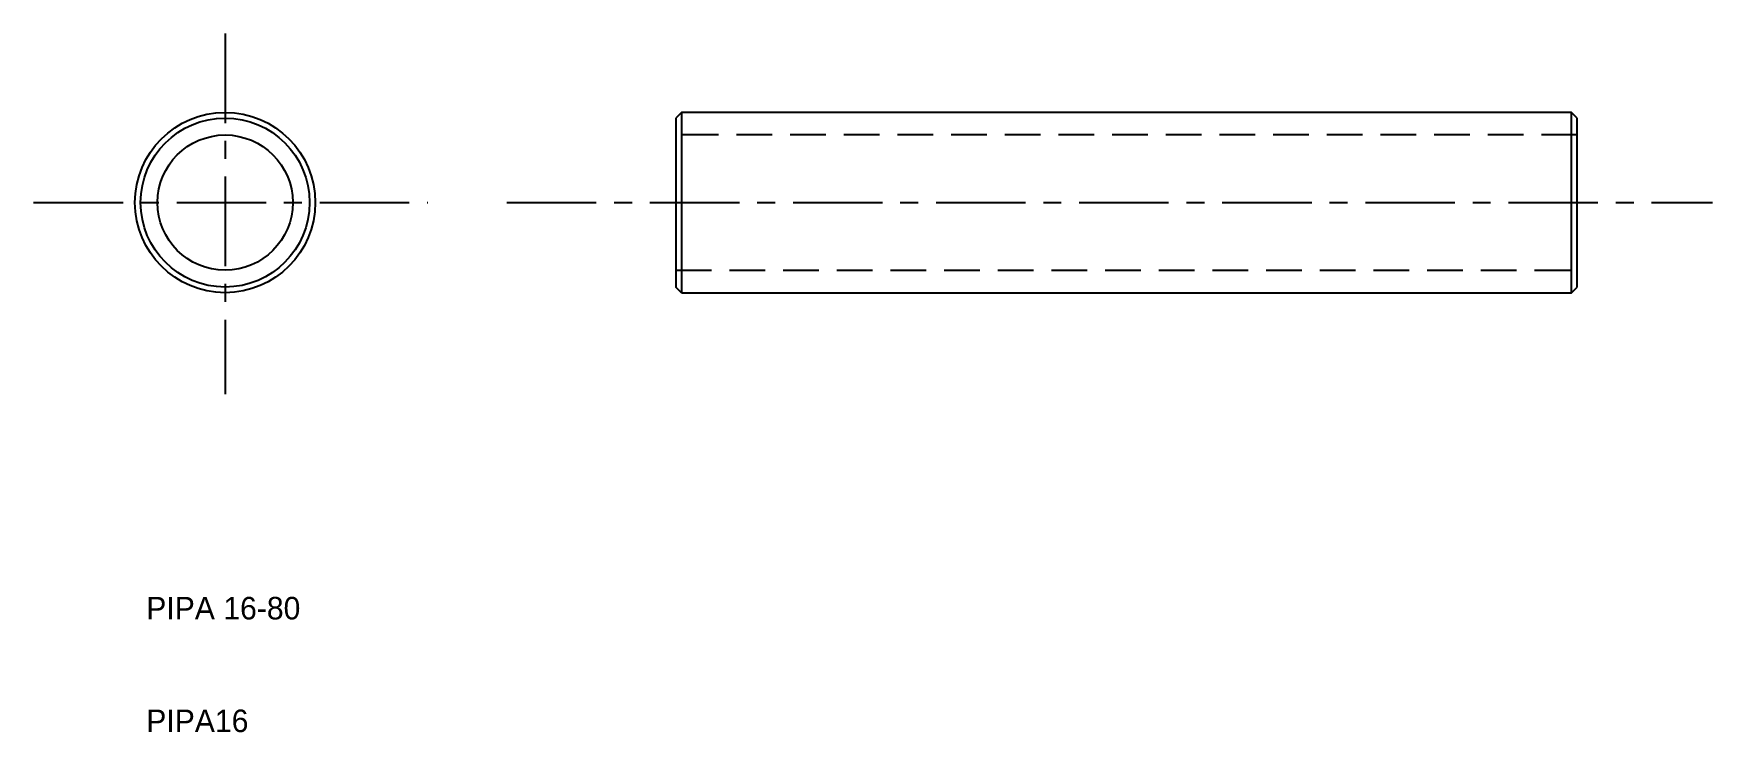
# Model space of a CAD drawing. Extents: x 0 to 149, y 10 to 72.
import ezdxf

# ---------------------------------------------------------------- set-up
doc = ezdxf.new("R2010")
doc.units = 0
doc.header["$LTSCALE"] = 0.25
doc.linetypes.add('CENTER', pattern=[50.8, 31.75, -6.35, 6.35, -6.35])
doc.linetypes.add('DASHED', pattern=[19.05, 12.7, -6.35])
doc.layers.get('0').update_dxf_attribs({"linetype": 'CONTINUOUS'})

msp = doc.modelspace()

# ---------------------------------------------------------------- linework, layer by layer
at = {"color": 1, "linetype": 'CENTER'}
for p, q in [((17, 72), (17, 40)), ((0, 57), (35, 57)), ((42, 57), (149, 57))]:
    msp.add_line(p, q, dxfattribs=at)
for p, q in [((57.5, 65), (57, 64.5)), ((57, 64.5), (57, 49.5)), ((136.5, 65), (57.5, 65)), ((57.5, 65), (57.5, 49)), ((137, 64.5), (136.5, 65)), ((136.5, 49), (136.5, 65)), ((137, 49.5), (137, 64.5)), ((57.5, 49), (57, 49.5)), ((136.5, 49), (137, 49.5)), ((57.5, 49), (136.5, 49))]:
    msp.add_line(p, q)
at = {"color": 3, "linetype": 'DASHED'}
for p, q in [((137, 63), (57, 63)), ((57, 51), (137, 51))]:
    msp.add_line(p, q, dxfattribs=at)
for radius in [8, 7.5, 6]:
    msp.add_circle((17, 57), radius)

# ---------------------------------------------------------------- texts
for s, p in [('PIPA 16-80', (10, 20)), ('PIPA16', (10, 10))]:
    msp.add_text(s, height=2).set_placement(p)

doc.saveas('drawing.dxf')
